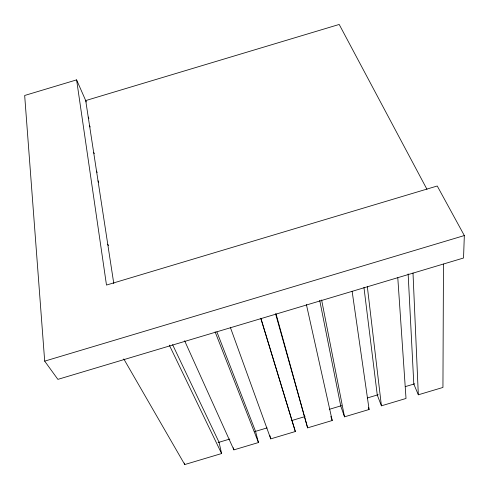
<?xml version="1.0" encoding="UTF-8"?>
<svg xmlns="http://www.w3.org/2000/svg" width="489" height="489" viewBox="0 0 489 489"><rect width="100%" height="100%" fill="white"/><g stroke="black" fill="none" stroke-linecap="round" stroke-linejoin="round"><path stroke-width="0.73" d="M443.462 264.048L442.942 387.447L418.327 394.794L413.804 384.085L408.138 273.901M76.602 79.878L106.486 285.063L437.245 185.997L464.33 235.557L463.541 258.009L57.885 379.366L44.688 361.139L24.67 95.477L76.602 79.878L86.321 101.981M44.688 361.139L464.33 235.557M218.118 442.533L229.812 439.043M254.671 431.616L267.098 427.906M291.957 420.479L305.118 416.549M329.244 409.342L341.67 405.632M367.257 397.991L378.223 394.715M405.271 386.634L414.776 383.798M123.79 358.95L184.744 464.55L221.596 453.547L219.048 442.258L172.586 344.647M184.622 340.766L233.883 449.874L258.455 442.539L255.539 431.359L216.902 331.921M230.319 327.294L270.747 438.865L295.332 431.524L260.869 318.241M275.588 313.834L307.624 427.857L332.214 420.509L306.395 304.537M319.708 300.368L340.729 405.913L344.513 416.836L369.109 409.495L352.123 291.236M363.944 287.391L377.264 395.002L381.414 405.821L406.017 398.468L397.789 277.74M426.97 189.31L339.201 24.45L85.703 100.581L113.803 283.638M107.757 244.243L108.436 245.606M169.328 345.142L221.596 453.547M98.02 180.838L98.674 182.214M96.529 171.107L97.17 172.489M93.643 152.299L94.279 153.687M89.542 125.606L90.165 126.999M88.234 117.085L88.857 118.479M215.111 331.848L258.455 442.539M368.358 407.459L369.109 409.495M330.845 416.402L332.214 420.509M260.802 318.382L295.332 431.524M276.016 313.828L307.624 427.857M269.794 435.387L270.747 438.865M233.381 447.765L233.883 449.874M321.621 299.977L344.513 416.836M184.457 463.059L184.744 464.55M367.312 286.487L381.414 405.821M413.003 272.99L418.327 394.794"/></g></svg>
